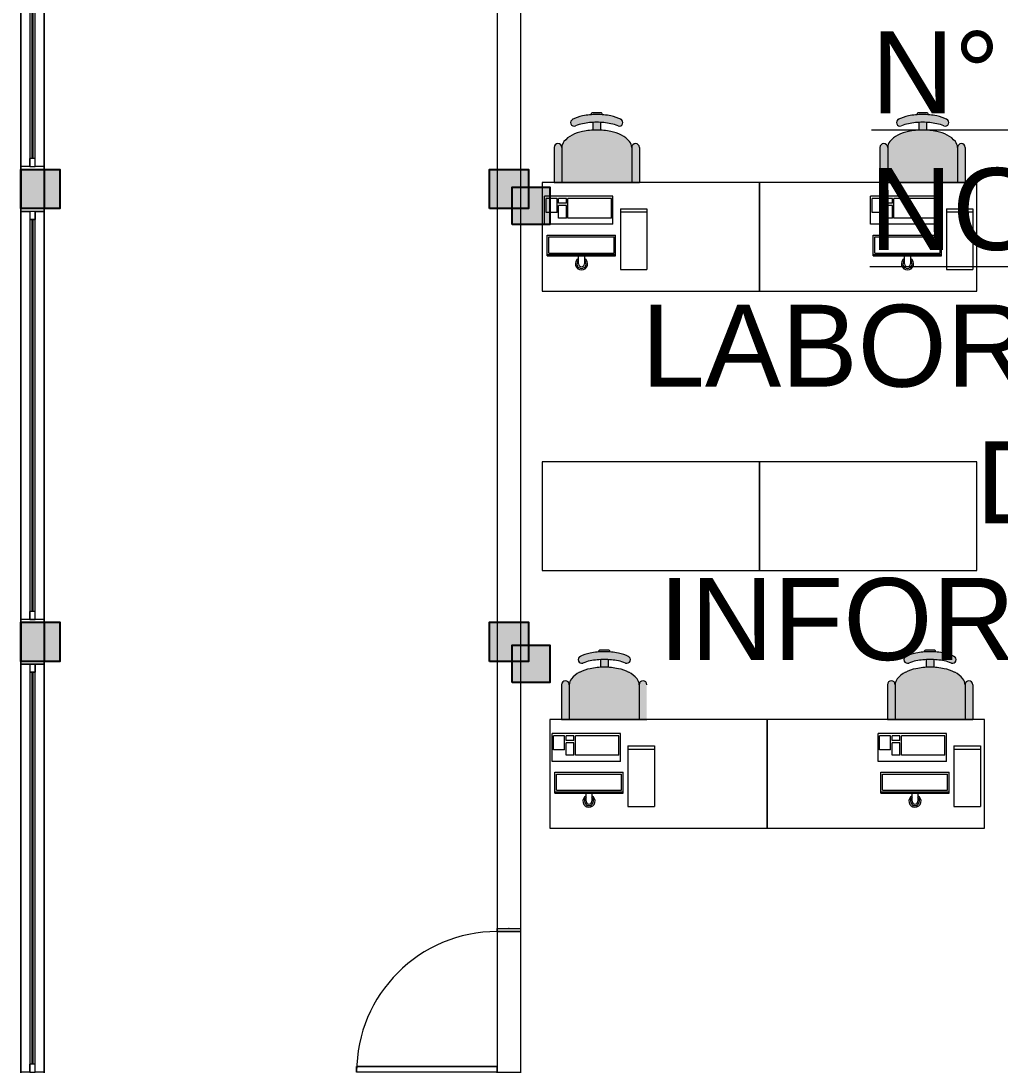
# Model space of a CAD drawing. Header units: metres. Extents: x 512 to 829, y -209 to 245.
# Drawn here: x 688.38 to 694.69, y -136.5 to -129.78 of the extents above; entities that cross this region are included whole.
import ezdxf

# ---------------------------------------------------------------- set-up
doc = ezdxf.new("R2010")
doc.units = ezdxf.units.M
doc.header["$LTSCALE"] = 0.508
doc.set_wipeout_variables(frame=1)
doc.header["$PDSIZE"] = -2
doc.linetypes.add('HIDDEN', pattern=[0.375, 0.25, -0.125])
for name, color, linetype, lineweight in [('AMB-NOVOS', 10, 'Continuous', 15), ('Demolir', 10, 'HIDDEN', 15), ('MOBILIARIO', 252, 'Continuous', 18), ('None', 7, 'Continuous', 5), ('NãoImprimir', 7, 'Continuous', 5), ('Peitoris', 2, 'Continuous', 5), ('Telhado-Princ', 7, 'Continuous', 5)]:
    doc.layers.add(name, color=color, linetype=linetype, lineweight=lineweight)

# ---------------------------------------------------------------- blocks, each defined once
blk = doc.blocks.new('Grupo-4480')
at = {"color": 7, "linetype": 'Continuous', "lineweight": 5}
for points in [[(-1.325, 0.075), (-1.30595, 0.075), (-1.30595, -0.075), (-1.325, -0.075)], [(1.30595, 0.075), (1.325, 0.075), (1.325, -0.075), (1.30595, -0.075)]]:
    blk.add_wipeout(points, dxfattribs=at).dxf.layer = 'None'
at = {"layer": 'None', "color": 7, "linetype": 'Continuous', "lineweight": 5}
for points in [[(-1.325, 0.075), (-1.30595, 0.075), (-1.30595, -0.075), (-1.325, -0.075)], [(1.30595, 0.075), (1.325, 0.075), (1.325, -0.075), (1.30595, -0.075)]]:
    blk.add_lwpolyline(points, close=True, dxfattribs=at)
blk = doc.blocks.new('Grupo-4481')
at = {"layer": 'None', "color": 7}
blk.add_blockref('Grupo-4480', (0, 0), dxfattribs=at)
at = {"layer": 'None', "color": 7, "linetype": 'Continuous', "lineweight": 5}
for p, q in [((-1.325, 0.075), (-1.30595, 0.075)), ((-1.30595, 0.075), (-1.30595, -0.075)), ((1.325, 0.075), (1.30595, 0.075)), ((1.30595, 0.075), (1.30595, -0.075)), ((-1.325, -0.075), (-1.30595, -0.075)), ((1.325, -0.075), (1.30595, -0.075))]:
    blk.add_line(p, q, dxfattribs=at)
blk = doc.blocks.new('Grupo-4482')
at = {"layer": 'None', "color": 7, "linetype": 'Continuous', "lineweight": 5}
for p, q in [((-1.3059, 0.0175), (-1.3059, -0.0175)), ((1.3059, 0.0175), (1.3059, -0.0175))]:
    blk.add_line(p, q, dxfattribs=at)
blk = doc.blocks.new('Grupo-4483')
at = {"color": 7, "linetype": 'Continuous', "lineweight": 5}
for points in [[(-1.3059, 0.0175), (-1.2551, 0.0175), (-1.2551, -0.0175), (-1.3059, -0.0175)], [(1.2551, 0.0175), (1.3059, 0.0175), (1.3059, -0.0175), (1.2551, -0.0175)]]:
    blk.add_wipeout(points, dxfattribs=at).dxf.layer = 'None'
at = {"layer": 'None', "color": 7, "linetype": 'Continuous', "lineweight": 5}
for points in [[(-1.3059, 0.0175), (-1.2551, 0.0175), (-1.2551, -0.0175), (-1.3059, -0.0175)], [(1.2551, 0.0175), (1.3059, 0.0175), (1.3059, -0.0175), (1.2551, -0.0175)]]:
    blk.add_lwpolyline(points, close=True, dxfattribs=at)
blk = doc.blocks.new('Grupo-4484')
at = {"layer": 'None', "color": 7}
blk.add_blockref('Grupo-4482', (0, 0), dxfattribs=at)
at = {"color": 7, "linetype": 'Continuous', "lineweight": 5}
blk.add_wipeout([(-1.2551, 0.0175), (1.2551, 0.0175), (1.2551, -0.0175), (-1.2551, -0.0175)], dxfattribs=at).dxf.layer = 'None'
at = {"layer": 'None', "color": 7, "linetype": 'Continuous', "lineweight": 5}
blk.add_lwpolyline([(-1.2551, 0.0175), (1.2551, 0.0175), (1.2551, -0.0175), (-1.2551, -0.0175)], close=True, dxfattribs=at)
at = {"layer": 'None', "color": 7}
blk.add_blockref('Grupo-4483', (0, 0), dxfattribs=at)
at = {"layer": 'None', "color": 7, "linetype": 'Continuous', "lineweight": 5}
for p, q in [((-1.3059, 0.0175), (-1.2551, 0.0175)), ((-1.2551, 0.0175), (-1.2551, -0.0175)), ((1.3059, 0.0175), (1.2551, 0.0175)), ((1.2551, 0.0175), (1.2551, -0.0175)), ((-1.3059, -0.0175), (-1.2551, -0.0175)), ((1.3059, -0.0175), (1.2551, -0.0175))]:
    blk.add_line(p, q, dxfattribs=at)
blk = doc.blocks.new('Grupo-4485')
at = {"color": 7, "linetype": 'Continuous', "lineweight": 9}
blk.add_wipeout([(-1.25515, 0.000635), (1.25515, 0.000635), (1.25515, -0.000635), (-1.25515, -0.000635)], dxfattribs=at).dxf.layer = 'None'
blk = doc.blocks.new('Grupo-4486')
at = {"layer": 'None', "color": 7}
blk.add_blockref('Grupo-4485', (0, 0), dxfattribs=at)
at = {"layer": 'None', "color": 7, "linetype": 'Continuous', "lineweight": 25}
for p, q in [((-1.25515, 0.000635), (1.25515, 0.000635)), ((-1.25515, -0.000635), (1.25515, -0.000635))]:
    blk.add_line(p, q, dxfattribs=at)
blk = doc.blocks.new('Grupo-4487')
at = {"layer": 'None', "color": 7, "linetype": 'Continuous', "lineweight": 20}
for p, q in [((1.325, 0.075), (-1.325, 0.075)), ((1.325, -0.075), (-1.325, -0.075))]:
    blk.add_line(p, q, dxfattribs=at)
blk = doc.blocks.new('Window (2D)-387')
at = {"color": 7, "linetype": 'Continuous', "lineweight": 5}
blk.add_wipeout([(-1.325, 0.075), (1.325, 0.075), (1.325, -0.075), (-1.325, -0.075)], dxfattribs=at).dxf.layer = 'None'
at = {"layer": 'None', "color": 7}
blk.add_blockref('Grupo-4481', (0, 0), dxfattribs=at)
at = {"layer": 'None', "color": 7, "linetype": 'Continuous', "lineweight": 5}
for p, q in [((-1.325, 0.075), (1.325, 0.075)), ((-1.325, -0.075), (1.325, -0.075))]:
    blk.add_line(p, q, dxfattribs=at)
at = {"layer": 'NãoImprimir', "linetype": 'Continuous'}
for p in [(-1.325, 0), (1.325, 0)]:
    blk.add_point(p, dxfattribs=at)
at = {"layer": 'Peitoris'}
blk.add_blockref('Grupo-4484', (0, 0), dxfattribs=at)
blk.add_blockref('Grupo-4486', (0, 0), dxfattribs=at)
at = {"layer": 'Telhado-Princ'}
blk.add_blockref('Grupo-4487', (0, 0), dxfattribs=at)
blk = doc.blocks.new('Grupo-4488')
at = {"color": 7, "linetype": 'Continuous', "lineweight": 5}
for points in [[(-1.325, 0.075), (-1.30595, 0.075), (-1.30595, -0.075), (-1.325, -0.075)], [(1.30595, 0.075), (1.325, 0.075), (1.325, -0.075), (1.30595, -0.075)]]:
    blk.add_wipeout(points, dxfattribs=at).dxf.layer = 'None'
at = {"layer": 'None', "color": 7, "linetype": 'Continuous', "lineweight": 5}
for points in [[(-1.325, 0.075), (-1.30595, 0.075), (-1.30595, -0.075), (-1.325, -0.075)], [(1.30595, 0.075), (1.325, 0.075), (1.325, -0.075), (1.30595, -0.075)]]:
    blk.add_lwpolyline(points, close=True, dxfattribs=at)
blk = doc.blocks.new('Grupo-4489')
at = {"layer": 'None', "color": 7}
blk.add_blockref('Grupo-4488', (0, 0), dxfattribs=at)
at = {"layer": 'None', "color": 7, "linetype": 'Continuous', "lineweight": 5}
for p, q in [((-1.325, 0.075), (-1.30595, 0.075)), ((-1.30595, 0.075), (-1.30595, -0.075)), ((1.325, 0.075), (1.30595, 0.075)), ((1.30595, 0.075), (1.30595, -0.075)), ((-1.325, -0.075), (-1.30595, -0.075)), ((1.325, -0.075), (1.30595, -0.075))]:
    blk.add_line(p, q, dxfattribs=at)
blk = doc.blocks.new('Grupo-4490')
at = {"layer": 'None', "color": 7, "linetype": 'Continuous', "lineweight": 5}
for p, q in [((-1.3059, 0.0175), (-1.3059, -0.0175)), ((1.3059, 0.0175), (1.3059, -0.0175))]:
    blk.add_line(p, q, dxfattribs=at)
blk = doc.blocks.new('Grupo-4491')
at = {"color": 7, "linetype": 'Continuous', "lineweight": 5}
for points in [[(-1.3059, 0.0175), (-1.2551, 0.0175), (-1.2551, -0.0175), (-1.3059, -0.0175)], [(1.2551, 0.0175), (1.3059, 0.0175), (1.3059, -0.0175), (1.2551, -0.0175)]]:
    blk.add_wipeout(points, dxfattribs=at).dxf.layer = 'None'
at = {"layer": 'None', "color": 7, "linetype": 'Continuous', "lineweight": 5}
for points in [[(-1.3059, 0.0175), (-1.2551, 0.0175), (-1.2551, -0.0175), (-1.3059, -0.0175)], [(1.2551, 0.0175), (1.3059, 0.0175), (1.3059, -0.0175), (1.2551, -0.0175)]]:
    blk.add_lwpolyline(points, close=True, dxfattribs=at)
blk = doc.blocks.new('Grupo-4492')
at = {"layer": 'None', "color": 7}
blk.add_blockref('Grupo-4490', (0, 0), dxfattribs=at)
at = {"color": 7, "linetype": 'Continuous', "lineweight": 5}
blk.add_wipeout([(-1.2551, 0.0175), (1.2551, 0.0175), (1.2551, -0.0175), (-1.2551, -0.0175)], dxfattribs=at).dxf.layer = 'None'
at = {"layer": 'None', "color": 7, "linetype": 'Continuous', "lineweight": 5}
blk.add_lwpolyline([(-1.2551, 0.0175), (1.2551, 0.0175), (1.2551, -0.0175), (-1.2551, -0.0175)], close=True, dxfattribs=at)
at = {"layer": 'None', "color": 7}
blk.add_blockref('Grupo-4491', (0, 0), dxfattribs=at)
at = {"layer": 'None', "color": 7, "linetype": 'Continuous', "lineweight": 5}
for p, q in [((-1.3059, 0.0175), (-1.2551, 0.0175)), ((-1.2551, 0.0175), (-1.2551, -0.0175)), ((1.3059, 0.0175), (1.2551, 0.0175)), ((1.2551, 0.0175), (1.2551, -0.0175)), ((-1.3059, -0.0175), (-1.2551, -0.0175)), ((1.3059, -0.0175), (1.2551, -0.0175))]:
    blk.add_line(p, q, dxfattribs=at)
blk = doc.blocks.new('Grupo-4493')
at = {"color": 7, "linetype": 'Continuous', "lineweight": 9}
blk.add_wipeout([(-1.25515, 0.000635), (1.25515, 0.000635), (1.25515, -0.000635), (-1.25515, -0.000635)], dxfattribs=at).dxf.layer = 'None'
blk = doc.blocks.new('Grupo-4494')
at = {"layer": 'None', "color": 7}
blk.add_blockref('Grupo-4493', (0, 0), dxfattribs=at)
at = {"layer": 'None', "color": 7, "linetype": 'Continuous', "lineweight": 25}
for p, q in [((-1.25515, 0.000635), (1.25515, 0.000635)), ((-1.25515, -0.000635), (1.25515, -0.000635))]:
    blk.add_line(p, q, dxfattribs=at)
blk = doc.blocks.new('Grupo-4495')
at = {"layer": 'None', "color": 7, "linetype": 'Continuous', "lineweight": 20}
for p, q in [((1.325, 0.075), (-1.325, 0.075)), ((1.325, -0.075), (-1.325, -0.075))]:
    blk.add_line(p, q, dxfattribs=at)
blk = doc.blocks.new('Window (2D)-388')
at = {"color": 7, "linetype": 'Continuous', "lineweight": 5}
blk.add_wipeout([(-1.325, 0.075), (1.325, 0.075), (1.325, -0.075), (-1.325, -0.075)], dxfattribs=at).dxf.layer = 'None'
at = {"layer": 'None', "color": 7}
blk.add_blockref('Grupo-4489', (0, 0), dxfattribs=at)
at = {"layer": 'None', "color": 7, "linetype": 'Continuous', "lineweight": 5}
for p, q in [((-1.325, 0.075), (1.325, 0.075)), ((-1.325, -0.075), (1.325, -0.075))]:
    blk.add_line(p, q, dxfattribs=at)
at = {"layer": 'NãoImprimir', "linetype": 'Continuous'}
for p in [(-1.325, 0), (1.325, 0)]:
    blk.add_point(p, dxfattribs=at)
at = {"layer": 'Peitoris'}
blk.add_blockref('Grupo-4492', (0, 0), dxfattribs=at)
blk.add_blockref('Grupo-4494', (0, 0), dxfattribs=at)
at = {"layer": 'Telhado-Princ'}
blk.add_blockref('Grupo-4495', (0, 0), dxfattribs=at)
blk = doc.blocks.new('Grupo-4496')
at = {"color": 7, "linetype": 'Continuous', "lineweight": 5}
for points in [[(-1.325, 0.075), (-1.30595, 0.075), (-1.30595, -0.075), (-1.325, -0.075)], [(1.30595, 0.075), (1.325, 0.075), (1.325, -0.075), (1.30595, -0.075)]]:
    blk.add_wipeout(points, dxfattribs=at).dxf.layer = 'None'
at = {"layer": 'None', "color": 7, "linetype": 'Continuous', "lineweight": 5}
for points in [[(-1.325, 0.075), (-1.30595, 0.075), (-1.30595, -0.075), (-1.325, -0.075)], [(1.30595, 0.075), (1.325, 0.075), (1.325, -0.075), (1.30595, -0.075)]]:
    blk.add_lwpolyline(points, close=True, dxfattribs=at)
blk = doc.blocks.new('Grupo-4497')
at = {"layer": 'None', "color": 7}
blk.add_blockref('Grupo-4496', (0, 0), dxfattribs=at)
at = {"layer": 'None', "color": 7, "linetype": 'Continuous', "lineweight": 5}
for p, q in [((-1.325, 0.075), (-1.30595, 0.075)), ((-1.30595, 0.075), (-1.30595, -0.075)), ((1.325, 0.075), (1.30595, 0.075)), ((1.30595, 0.075), (1.30595, -0.075)), ((-1.325, -0.075), (-1.30595, -0.075)), ((1.325, -0.075), (1.30595, -0.075))]:
    blk.add_line(p, q, dxfattribs=at)
blk = doc.blocks.new('Grupo-4498')
at = {"layer": 'None', "color": 7, "linetype": 'Continuous', "lineweight": 5}
for p, q in [((-1.3059, 0.0175), (-1.3059, -0.0175)), ((1.3059, 0.0175), (1.3059, -0.0175))]:
    blk.add_line(p, q, dxfattribs=at)
blk = doc.blocks.new('Grupo-4499')
at = {"color": 7, "linetype": 'Continuous', "lineweight": 5}
for points in [[(-1.3059, 0.0175), (-1.2551, 0.0175), (-1.2551, -0.0175), (-1.3059, -0.0175)], [(1.2551, 0.0175), (1.3059, 0.0175), (1.3059, -0.0175), (1.2551, -0.0175)]]:
    blk.add_wipeout(points, dxfattribs=at).dxf.layer = 'None'
at = {"layer": 'None', "color": 7, "linetype": 'Continuous', "lineweight": 5}
for points in [[(-1.3059, 0.0175), (-1.2551, 0.0175), (-1.2551, -0.0175), (-1.3059, -0.0175)], [(1.2551, 0.0175), (1.3059, 0.0175), (1.3059, -0.0175), (1.2551, -0.0175)]]:
    blk.add_lwpolyline(points, close=True, dxfattribs=at)
blk = doc.blocks.new('Grupo-4500')
at = {"layer": 'None', "color": 7}
blk.add_blockref('Grupo-4498', (0, 0), dxfattribs=at)
at = {"color": 7, "linetype": 'Continuous', "lineweight": 5}
blk.add_wipeout([(-1.2551, 0.0175), (1.2551, 0.0175), (1.2551, -0.0175), (-1.2551, -0.0175)], dxfattribs=at).dxf.layer = 'None'
at = {"layer": 'None', "color": 7, "linetype": 'Continuous', "lineweight": 5}
blk.add_lwpolyline([(-1.2551, 0.0175), (1.2551, 0.0175), (1.2551, -0.0175), (-1.2551, -0.0175)], close=True, dxfattribs=at)
at = {"layer": 'None', "color": 7}
blk.add_blockref('Grupo-4499', (0, 0), dxfattribs=at)
at = {"layer": 'None', "color": 7, "linetype": 'Continuous', "lineweight": 5}
for p, q in [((-1.3059, 0.0175), (-1.2551, 0.0175)), ((-1.2551, 0.0175), (-1.2551, -0.0175)), ((1.3059, 0.0175), (1.2551, 0.0175)), ((1.2551, 0.0175), (1.2551, -0.0175)), ((-1.3059, -0.0175), (-1.2551, -0.0175)), ((1.3059, -0.0175), (1.2551, -0.0175))]:
    blk.add_line(p, q, dxfattribs=at)
blk = doc.blocks.new('Grupo-4501')
at = {"color": 7, "linetype": 'Continuous', "lineweight": 9}
blk.add_wipeout([(-1.25515, 0.000635), (1.25515, 0.000635), (1.25515, -0.000635), (-1.25515, -0.000635)], dxfattribs=at).dxf.layer = 'None'
blk = doc.blocks.new('Grupo-4502')
at = {"layer": 'None', "color": 7}
blk.add_blockref('Grupo-4501', (0, 0), dxfattribs=at)
at = {"layer": 'None', "color": 7, "linetype": 'Continuous', "lineweight": 25}
for p, q in [((-1.25515, 0.000635), (1.25515, 0.000635)), ((-1.25515, -0.000635), (1.25515, -0.000635))]:
    blk.add_line(p, q, dxfattribs=at)
blk = doc.blocks.new('Grupo-4503')
at = {"layer": 'None', "color": 7, "linetype": 'Continuous', "lineweight": 20}
for p, q in [((1.325, 0.075), (-1.325, 0.075)), ((1.325, -0.075), (-1.325, -0.075))]:
    blk.add_line(p, q, dxfattribs=at)
blk = doc.blocks.new('Window (2D)-389')
at = {"color": 7, "linetype": 'Continuous', "lineweight": 5}
blk.add_wipeout([(-1.325, 0.075), (1.325, 0.075), (1.325, -0.075), (-1.325, -0.075)], dxfattribs=at).dxf.layer = 'None'
at = {"layer": 'None', "color": 7}
blk.add_blockref('Grupo-4497', (0, 0), dxfattribs=at)
at = {"layer": 'None', "color": 7, "linetype": 'Continuous', "lineweight": 5}
for p, q in [((-1.325, 0.075), (1.325, 0.075)), ((-1.325, -0.075), (1.325, -0.075))]:
    blk.add_line(p, q, dxfattribs=at)
at = {"layer": 'NãoImprimir', "linetype": 'Continuous'}
for p in [(-1.325, 0), (1.325, 0)]:
    blk.add_point(p, dxfattribs=at)
at = {"layer": 'Peitoris'}
blk.add_blockref('Grupo-4500', (0, 0), dxfattribs=at)
blk.add_blockref('Grupo-4502', (0, 0), dxfattribs=at)
at = {"layer": 'Telhado-Princ'}
blk.add_blockref('Grupo-4503', (0, 0), dxfattribs=at)
blk = doc.blocks.new('Grupo-4552')
at = {"layer": 'None', "color": 7, "linetype": 'Continuous', "lineweight": 5}
for p, q in [((-0.47, 0.075), (-0.47, -0.075)), ((0.47, 0.075), (0.47, -0.075))]:
    blk.add_line(p, q, dxfattribs=at)
blk = doc.blocks.new('Grupo-4553')
at = {"layer": 'None', "color": 7, "linetype": 'Continuous', "lineweight": 5}
for points in [[(-0.47, 0.075), (-0.45, 0.075), (-0.45, -0.075), (-0.47, -0.075)], [(0.45, 0.075), (0.47, 0.075), (0.47, -0.075), (0.45, -0.075)]]:
    blk.add_lwpolyline(points, close=True, dxfattribs=at)
blk = doc.blocks.new('Grupo-4554')
at = {"layer": 'None', "color": 7, "linetype": 'Continuous', "lineweight": 5}
for p, q in [((-0.47, 0.075), (-0.45, 0.075)), ((-0.45, 0.075), (-0.45, -0.075)), ((0.47, 0.075), (0.45, 0.075)), ((0.45, 0.075), (0.45, -0.075)), ((-0.47, -0.075), (-0.45, -0.075)), ((0.47, -0.075), (0.45, -0.075))]:
    blk.add_line(p, q, dxfattribs=at)
at = {"layer": 'None', "color": 7}
for name in ['Grupo-4552', 'Grupo-4553']:
    blk.add_blockref(name, (0, 0), dxfattribs=at)
blk = doc.blocks.new('Grupo-4555')
at = {"layer": 'None', "color": 7, "linetype": 'Continuous', "lineweight": 5}
blk.add_arc((-0.45, 0.075), 0.9, 0, 90, dxfattribs=at)
blk = doc.blocks.new('Grupo-4556')
at = {"layer": 'None', "color": 7, "linetype": 'Continuous', "lineweight": 5}
blk.add_lwpolyline([(-0.45, 0.075), (-0.45, 0.975), (-0.415, 0.975), (-0.415, 0.075)], close=True, dxfattribs=at)
blk = doc.blocks.new('Grupo-4557')
at = {"layer": 'None', "color": 7, "linetype": 'Continuous', "lineweight": 5}
for p, q in [((-0.45, 0.075), (-0.45, 0.975)), ((-0.45, 0.975), (-0.415, 0.975)), ((-0.415, 0.075), (-0.415, 0.975)), ((-0.45, 0.075), (-0.415, 0.075))]:
    blk.add_line(p, q, dxfattribs=at)
at = {"layer": 'None', "color": 7}
blk.add_blockref('Grupo-4556', (0, 0), dxfattribs=at)
blk = doc.blocks.new('Grupo-4558')
at = {"layer": 'Peitoris', "color": 7}
blk.add_blockref('Grupo-4557', (0, 0), dxfattribs=at)
blk = doc.blocks.new('Grupo-4559')
at = {"layer": 'None', "color": 7, "linetype": 'Continuous', "lineweight": 5}
for p, q in [((0.47, 0.075), (-0.47, 0.075)), ((0.47, -0.075), (-0.47, -0.075))]:
    blk.add_line(p, q, dxfattribs=at)
blk = doc.blocks.new('Door (2D)-159')
at = {"layer": 'NãoImprimir', "color": 7, "linetype": 'Continuous', "lineweight": 5}
for p in [(-0.47, 0), (0.47, 0)]:
    blk.add_point(p, dxfattribs=at)
at = {"layer": 'None', "color": 7}
for name in ['Grupo-4558', 'Grupo-4554']:
    blk.add_blockref(name, (0, 0), dxfattribs=at)
at = {"layer": 'Peitoris', "color": 7}
blk.add_blockref('Grupo-4555', (0, 0), dxfattribs=at)
at = {"layer": 'Telhado-Princ', "color": 7}
blk.add_blockref('Grupo-4559', (0, 0), dxfattribs=at)
blk = doc.blocks.new('Grupo-4859')
at = {"layer": 'None', "linetype": 'Continuous', "lineweight": 0}
for points in [[(-29.0139, -56.9987), (-29.0139, -56.7487), (-28.7639, -56.7487), (-28.7639, -56.9987)], [(-26.0139, -56.9987), (-26.0139, -56.7487), (-25.7639, -56.7487), (-25.7639, -56.9987)], [(-29.0139, -59.8987), (-29.0139, -59.6487), (-28.7639, -59.6487), (-28.7639, -59.8987)], [(-26.0139, -59.8987), (-26.0139, -59.6487), (-25.7639, -59.6487), (-25.7639, -59.8987)]]:
    blk.add_hatch(color=255, dxfattribs=at).paths.add_polyline_path(points)
at = {"layer": 'None', "color": 7, "linetype": 'Continuous', "lineweight": 25}
for points in [[(-29.0139, -56.9987), (-29.0139, -56.7487), (-28.7639, -56.7487), (-28.7639, -56.9987)], [(-26.0139, -56.9987), (-26.0139, -56.7487), (-25.7639, -56.7487), (-25.7639, -56.9987)], [(-29.0139, -59.8987), (-29.0139, -59.6487), (-28.7639, -59.6487), (-28.7639, -59.8987)], [(-26.0139, -59.8987), (-26.0139, -59.6487), (-25.7639, -59.6487), (-25.7639, -59.8987)]]:
    blk.add_lwpolyline(points, close=True, dxfattribs=at)
blk = doc.blocks.new('monitor')
at = {"layer": 'MOBILIARIO'}
for p, q in [((-0.0198, 0.1342), (-0.0198, 0.1859)), ((0.0185, 0.1859), (0.0185, 0.1342)), ((0.2202, 0.1342), (-0.2202, 0.1342)), ((-0.2202, 0.1342), (-0.2202, 0)), ((0.2202, 0.1256), (-0.2202, 0.1256)), ((0.2089, 0.116), (-0.2101, 0.116)), ((-0.2101, 0.116), (-0.2101, 0.0121)), ((0.2089, 0.116), (0.2089, 0.0121)), ((0.2202, 0.1342), (0.2202, 0)), ((0.2202, 0), (-0.2202, 0)), ((0.2089, 0.0121), (-0.2101, 0.0121))]:
    blk.add_line(p, q, dxfattribs=at)
for radius, start, end in [(0.0392, 299.31433, 240.68567), (0.0292, 311.09871, 228.90129), (0.0192, 0, 180)]:
    blk.add_arc((-0.0007, 0.1859), radius, start, end, dxfattribs=at)
blk = doc.blocks.new('computador')
at = {"layer": 'MOBILIARIO'}
for p, q in [((0, -0.39), (0, 0)), ((0.17, 0), (0, 0)), ((0.17, -0.39), (0.17, 0)), ((0.2187, -0.2908), (0.2187, -0.4708)), ((0.2187, -0.2908), (0.6587, -0.2908)), ((0.2287, -0.3308), (0.2287, -0.4558)), ((0.2287, -0.3308), (0.5087, -0.3308)), ((0.5087, -0.3308), (0.5087, -0.4558)), ((0.5187, -0.3308), (0.5187, -0.4108)), ((0.5187, -0.3308), (0.5687, -0.3308)), ((0.5687, -0.3308), (0.5687, -0.4108)), ((0.6587, -0.2908), (0.6587, -0.4708)), ((0.17, -0.37), (0, -0.37)), ((0.17, -0.39), (0, -0.39)), ((0.5787, -0.3658), (0.5787, -0.4558)), ((0.5787, -0.3658), (0.6487, -0.3658)), ((0.6487, -0.3658), (0.6487, -0.4558)), ((0.2287, -0.4558), (0.5087, -0.4558)), ((0.5187, -0.4108), (0.5687, -0.4108)), ((0.5187, -0.4258), (0.5187, -0.4558)), ((0.5187, -0.4258), (0.5687, -0.4258)), ((0.5187, -0.4558), (0.5687, -0.4558)), ((0.5687, -0.4258), (0.5687, -0.4558)), ((0.5787, -0.4558), (0.6487, -0.4558)), ((0.2187, -0.4708), (0.6587, -0.4708))]:
    blk.add_line(p, q, dxfattribs=at)
blk.add_blockref('monitor', (0.4217, -0.2212), dxfattribs=at)

msp = doc.modelspace()

# ---------------------------------------------------------------- hatches: boundary and pattern name
at = {"layer": 'Demolir', "linetype": 'Continuous', "lineweight": 0, "true_color": 0x7aafdf}
h = msp.add_hatch(color=143, dxfattribs=at)
h.dxf.hatch_style = 1
h.paths.add_polyline_path([(692.3124, -130.5926, 0.174705), (692.2987, -130.5545, 0.104203), (692.2465, -130.5131, 0.064948), (692.1784, -130.4895, 0.051099), (692.0874, -130.4801, 0.051099), (691.9964, -130.4895, 0.064948), (691.9283, -130.5131, 0.104203), (691.8761, -130.5545, 0.174705), (691.8624, -130.5926), (691.8624, -130.8176), (692.3124, -130.8176)])
h.paths.add_polyline_path([(692.3624, -130.5926, 1), (692.3124, -130.5926), (692.3124, -130.8176), (692.3624, -130.8176)])
h.paths.add_polyline_path([(691.8624, -130.5926, 1), (691.8124, -130.5926), (691.8124, -130.8176), (691.8624, -130.8176)])
h.paths.add_polyline_path([(692.1784, -130.3895, 0.051099), (692.0874, -130.3801, 0.051099), (691.9964, -130.3895, 0.062667), (691.9306, -130.412, 0.930498), (691.9504, -130.4532, -0.043138), (691.9964, -130.4395, -0.051099), (692.0874, -130.4301, -0.051099), (692.1784, -130.4395, -0.043138), (692.2244, -130.4532, 0.930498), (692.2442, -130.412, 0.062667)])
h.paths.add_polyline_path([(692.1124, -130.4308, 0.013937), (692.0874, -130.4301, 0.013937), (692.0624, -130.4308), (692.0624, -130.4808, -0.013937), (692.0874, -130.4801, -0.013937), (692.1124, -130.4808)])
h.paths.add_polyline_path([(692.1174, -130.3701), (692.0574, -130.3701, 0.414214), (692.0524, -130.3751), (692.0524, -130.3815, -0.019523), (692.0874, -130.3801, -0.019523), (692.1224, -130.3815), (692.1224, -130.3751, 0.414214)])
h = msp.add_hatch(color=143, dxfattribs=at)
h.dxf.hatch_style = 1
h.paths.add_polyline_path([(694.4125, -130.5926, 0.174705), (694.3987, -130.5545, 0.104203), (694.3466, -130.5131, 0.064948), (694.2785, -130.4895, 0.051099), (694.1875, -130.4801, 0.051099), (694.0965, -130.4895, 0.064948), (694.0284, -130.5131, 0.104203), (693.9762, -130.5545, 0.174705), (693.9625, -130.5926), (693.9625, -130.8176), (694.4125, -130.8176)])
h.paths.add_polyline_path([(694.4625, -130.5926, 1), (694.4125, -130.5926), (694.4125, -130.8176), (694.4625, -130.8176)])
h.paths.add_polyline_path([(693.9625, -130.5926, 1), (693.9125, -130.5926), (693.9125, -130.8176), (693.9625, -130.8176)])
h.paths.add_polyline_path([(694.2785, -130.3895, 0.051099), (694.1875, -130.3801, 0.051099), (694.0965, -130.3895, 0.062667), (694.0306, -130.412, 0.930498), (694.0505, -130.4532, -0.043138), (694.0965, -130.4395, -0.051099), (694.1875, -130.4301, -0.051099), (694.2785, -130.4395, -0.043138), (694.3244, -130.4532, 0.930498), (694.3443, -130.412, 0.062667)])
h.paths.add_polyline_path([(694.2125, -130.4308, 0.013937), (694.1875, -130.4301, 0.013937), (694.1625, -130.4308), (694.1625, -130.4808, -0.013937), (694.1875, -130.4801, -0.013937), (694.2125, -130.4808)])
h.paths.add_polyline_path([(694.2175, -130.3701), (694.1575, -130.3701, 0.414214), (694.1525, -130.3751), (694.1525, -130.3815, -0.019523), (694.1875, -130.3801, -0.019523), (694.2225, -130.3815), (694.2225, -130.3751, 0.414214)])
h = msp.add_hatch(color=143, dxfattribs=at)
h.dxf.hatch_style = 1
h.paths.add_polyline_path([(692.3606, -134.0524, 0.174705), (692.3469, -134.0142, 0.104203), (692.2947, -133.9728, 0.064948), (692.2266, -133.9492, 0.051099), (692.1356, -133.9399, 0.051099), (692.0446, -133.9492, 0.064948), (691.9765, -133.9728, 0.104203), (691.9244, -134.0142, 0.174705), (691.9106, -134.0524), (691.9106, -134.2774), (692.3606, -134.2774)])
h.paths.add_polyline_path([(692.4106, -134.0524, 1), (692.3606, -134.0524), (692.3606, -134.2774), (692.4106, -134.2774)])
h.paths.add_polyline_path([(691.9106, -134.0524, 1), (691.8606, -134.0524), (691.8606, -134.2774), (691.9106, -134.2774)])
h.paths.add_polyline_path([(692.2266, -133.8492, 0.051099), (692.1356, -133.8399, 0.051099), (692.0446, -133.8492, 0.062667), (691.9788, -133.8717, 0.930498), (691.9987, -133.9129, -0.043138), (692.0446, -133.8992, -0.051099), (692.1356, -133.8899, -0.051099), (692.2266, -133.8992, -0.043138), (692.2726, -133.9129, 0.930498), (692.2925, -133.8717, 0.062667)])
h.paths.add_polyline_path([(692.1606, -133.8906, 0.013937), (692.1356, -133.8899, 0.013937), (692.1106, -133.8906), (692.1106, -133.9406, -0.013937), (692.1356, -133.9399, -0.013937), (692.1606, -133.9406)])
h.paths.add_polyline_path([(692.1656, -133.8299), (692.1056, -133.8299, 0.414214), (692.1006, -133.8349), (692.1006, -133.8412, -0.019523), (692.1356, -133.8399, -0.019523), (692.1706, -133.8412), (692.1706, -133.8349, 0.414214)])
h = msp.add_hatch(color=143, dxfattribs=at)
h.dxf.hatch_style = 1
h.paths.add_polyline_path([(694.4607, -134.0524, 0.174705), (694.447, -134.0142, 0.104203), (694.3948, -133.9728, 0.064948), (694.3267, -133.9492, 0.051099), (694.2357, -133.9399, 0.051099), (694.1447, -133.9492, 0.064948), (694.0766, -133.9728, 0.104203), (694.0244, -134.0142, 0.174705), (694.0107, -134.0524), (694.0107, -134.2774), (694.4607, -134.2774)])
h.paths.add_polyline_path([(694.5107, -134.0524, 1), (694.4607, -134.0524), (694.4607, -134.2774), (694.5107, -134.2774)])
h.paths.add_polyline_path([(694.0107, -134.0524, 1), (693.9607, -134.0524), (693.9607, -134.2774), (694.0107, -134.2774)])
h.paths.add_polyline_path([(694.3267, -133.8492, 0.051099), (694.2357, -133.8399, 0.051099), (694.1447, -133.8492, 0.062667), (694.0789, -133.8717, 0.930498), (694.0987, -133.9129, -0.043138), (694.1447, -133.8992, -0.051099), (694.2357, -133.8899, -0.051099), (694.3267, -133.8992, -0.043138), (694.3727, -133.9129, 0.930498), (694.3925, -133.8717, 0.062667)])
h.paths.add_polyline_path([(694.2607, -133.8906, 0.013937), (694.2357, -133.8899, 0.013937), (694.2107, -133.8906), (694.2107, -133.9406, -0.013937), (694.2357, -133.9399, -0.013937), (694.2607, -133.9406)])
h.paths.add_polyline_path([(694.2657, -133.8299), (694.2057, -133.8299, 0.414214), (694.2007, -133.8349), (694.2007, -133.8412, -0.019523), (694.2357, -133.8399, -0.019523), (694.2707, -133.8412), (694.2707, -133.8349, 0.414214)])
at = {"layer": 'None', "linetype": 'Continuous', "lineweight": 0}
for points in [[(691.544, -131.0882), (691.544, -130.8471), (691.7852, -130.8471), (691.7852, -131.0882)], [(691.544, -134.0382), (691.544, -133.7971), (691.7852, -133.7971), (691.7852, -134.0382)]]:
    msp.add_hatch(color=255, dxfattribs=at).paths.add_polyline_path(points)

# ---------------------------------------------------------------- linework, layer by layer
at = {"layer": 'MOBILIARIO', "linetype": 'Continuous', "lineweight": 0}
for p, q in [((692.0535, -130.3815), (692.0535, -130.3751)), ((692.1185, -130.3701), (692.0585, -130.3701)), ((692.1235, -130.3815), (692.1235, -130.3751)), ((694.1525, -130.3815), (694.1525, -130.3751)), ((694.2175, -130.3701), (694.1575, -130.3701)), ((694.2225, -130.3815), (694.2225, -130.3751)), ((692.0635, -130.4308), (692.0635, -130.4808)), ((692.1135, -130.4308), (692.1135, -130.4808)), ((694.1625, -130.4308), (694.1625, -130.4808)), ((694.2125, -130.4308), (694.2125, -130.4808)), ((691.8135, -130.5926), (691.8135, -130.8176)), ((691.8635, -130.5926), (691.8635, -130.8176)), ((692.3135, -130.5926), (692.3135, -130.8176)), ((692.3635, -130.5926), (692.3635, -130.8176)), ((693.9125, -130.5926), (693.9125, -130.8176)), ((693.9625, -130.5926), (693.9625, -130.8176)), ((694.4125, -130.5926), (694.4125, -130.8176)), ((694.4625, -130.5926), (694.4625, -130.8176)), ((692.3615, -130.8176), (691.8115, -130.8176)), ((691.8135, -130.8176), (692.3635, -130.8176)), ((693.9125, -130.8176), (694.4625, -130.8176)), ((692.1017, -133.8412), (692.1017, -133.8349)), ((692.1667, -133.8299), (692.1067, -133.8299)), ((692.1717, -133.8412), (692.1717, -133.8349)), ((694.2007, -133.8412), (694.2007, -133.8349)), ((694.2657, -133.8299), (694.2057, -133.8299)), ((694.2707, -133.8412), (694.2707, -133.8349)), ((692.1117, -133.8906), (692.1117, -133.9406)), ((692.1617, -133.8906), (692.1617, -133.9406)), ((694.2107, -133.8906), (694.2107, -133.9406)), ((694.2607, -133.8906), (694.2607, -133.9406)), ((691.8617, -134.0524), (691.8617, -134.2774)), ((691.9117, -134.0524), (691.9117, -134.2774)), ((692.3617, -134.0524), (692.3617, -134.2774)), ((693.9607, -134.0524), (693.9607, -134.2774)), ((694.0107, -134.0524), (694.0107, -134.2774)), ((694.4607, -134.0524), (694.4607, -134.2774)), ((694.5107, -134.0524), (694.5107, -134.2774)), ((692.4097, -134.2774), (691.8597, -134.2774)), ((691.8617, -134.2774), (692.4117, -134.2774)), ((693.9607, -134.2774), (694.5107, -134.2774))]:
    msp.add_line(p, q, dxfattribs=at)
for points in [[(693.137, -130.8176), (691.737, -130.8176), (691.737, -131.5176), (693.137, -131.5176)], [(694.537, -130.8176), (693.137, -130.8176), (693.137, -131.5176), (694.537, -131.5176)], [(693.137, -132.6176), (691.737, -132.6176), (691.737, -133.3176), (693.137, -133.3176)], [(694.537, -132.6176), (693.137, -132.6176), (693.137, -133.3176), (694.537, -133.3176)], [(693.1852, -134.2774), (691.7852, -134.2774), (691.7852, -134.9774), (693.1852, -134.9774)], [(694.5852, -134.2774), (693.1852, -134.2774), (693.1852, -134.9774), (694.5852, -134.9774)]]:
    msp.add_lwpolyline(points, close=True, dxfattribs=at)
for centre, radius, start, end in [((692.054, -130.6623), 0.2786, 101.70092, 116.56505), ((692.0885, -130.8288), 0.4487, 90, 101.70092), ((692.0585, -130.3751), 0.005, 90, 180), ((692.0885, -130.8288), 0.4487, 78.29908, 90), ((692.1185, -130.3751), 0.005, 0, 90), ((692.123, -130.6623), 0.2786, 63.43495, 78.29908), ((694.153, -130.6623), 0.2786, 101.70092, 116.56505), ((694.1875, -130.8288), 0.4487, 90, 101.70092), ((694.1575, -130.3751), 0.005, 90, 180), ((694.1875, -130.8288), 0.4487, 78.29908, 90), ((694.2175, -130.3751), 0.005, 0, 90), ((694.2219, -130.6623), 0.2786, 63.43495, 78.29908), ((691.943, -130.4319), 0.0229, 111.5813, 291.5813), ((692.054, -130.7123), 0.2786, 101.70092, 111.5813), ((692.0885, -130.8788), 0.4487, 90, 101.70092), ((692.0885, -130.8788), 0.4487, 78.29908, 90), ((692.123, -130.7123), 0.2786, 68.4187, 78.29908), ((692.2339, -130.4319), 0.0229, 248.4187, 68.4187), ((694.042, -130.4319), 0.0229, 111.5813, 291.5813), ((694.153, -130.7123), 0.2786, 101.70092, 111.5813), ((694.1875, -130.8788), 0.4487, 90, 101.70092), ((694.1875, -130.8788), 0.4487, 78.29908, 90), ((694.2219, -130.7123), 0.2786, 68.4187, 78.29908), ((694.3329, -130.4319), 0.0229, 248.4187, 68.4187), ((692.0016, -130.6576), 0.1616, 116.56505, 140.36073), ((692.054, -130.7623), 0.2786, 101.70092, 116.56505), ((692.0885, -130.9288), 0.4487, 90, 101.70092), ((692.0885, -130.9288), 0.4487, 78.29908, 90), ((692.123, -130.7623), 0.2786, 63.43495, 78.29908), ((692.1753, -130.6576), 0.1616, 39.63927, 63.43495), ((694.1006, -130.6576), 0.1616, 116.56505, 140.36073), ((694.153, -130.7623), 0.2786, 101.70092, 116.56505), ((694.1875, -130.9288), 0.4487, 90, 101.70092), ((694.1875, -130.9288), 0.4487, 78.29908, 90), ((694.2219, -130.7623), 0.2786, 63.43495, 78.29908), ((694.2743, -130.6576), 0.1616, 39.63927, 63.43495), ((691.8385, -130.5926), 0.025, 0, 180), ((691.9232, -130.5926), 0.0597, 140.36073, 180), ((692.2537, -130.5926), 0.0597, 0, 39.63927), ((692.3385, -130.5926), 0.025, 0, 180), ((693.9375, -130.5926), 0.025, 0, 180), ((694.0222, -130.5926), 0.0597, 140.36073, 180), ((694.3527, -130.5926), 0.0597, 0, 39.63927), ((694.4375, -130.5926), 0.025, 0, 180), ((692.1067, -133.8349), 0.005, 90, 180), ((692.1667, -133.8349), 0.005, 0, 90), ((694.2057, -133.8349), 0.005, 90, 180), ((694.2657, -133.8349), 0.005, 0, 90), ((691.9913, -133.8916), 0.0229, 111.5813, 291.5813), ((692.1022, -134.122), 0.2786, 101.70092, 116.56505), ((692.1022, -134.172), 0.2786, 101.70092, 111.5813), ((692.1367, -134.2886), 0.4487, 90, 101.70092), ((692.1367, -134.3386), 0.4487, 90, 101.70092), ((692.1367, -134.2886), 0.4487, 78.29908, 90), ((692.1367, -134.3386), 0.4487, 78.29908, 90), ((692.1712, -134.122), 0.2786, 63.43495, 78.29908), ((692.1712, -134.172), 0.2786, 68.4187, 78.29908), ((692.2821, -133.8916), 0.0229, 248.4187, 68.4187), ((694.0903, -133.8916), 0.0229, 111.5813, 291.5813), ((694.2012, -134.122), 0.2786, 101.70092, 116.56505), ((694.2012, -134.172), 0.2786, 101.70092, 111.5813), ((694.2357, -134.2886), 0.4487, 90, 101.70092), ((694.2357, -134.3386), 0.4487, 90, 101.70092), ((694.2357, -134.2886), 0.4487, 78.29908, 90), ((694.2357, -134.3386), 0.4487, 78.29908, 90), ((694.2702, -134.122), 0.2786, 63.43495, 78.29908), ((694.2702, -134.172), 0.2786, 68.4187, 78.29908), ((694.3811, -133.8916), 0.0229, 248.4187, 68.4187), ((692.1022, -134.222), 0.2786, 101.70092, 116.56505), ((692.1367, -134.3886), 0.4487, 90, 101.70092), ((692.1367, -134.3886), 0.4487, 78.29908, 90), ((692.1712, -134.222), 0.2786, 63.43495, 78.29908), ((694.2012, -134.222), 0.2786, 101.70092, 116.56505), ((694.2357, -134.3886), 0.4487, 90, 101.70092), ((694.2357, -134.3886), 0.4487, 78.29908, 90), ((694.2702, -134.222), 0.2786, 63.43495, 78.29908), ((691.8867, -134.0524), 0.025, 0, 180), ((691.9714, -134.0524), 0.0597, 140.36073, 180), ((692.0499, -134.1173), 0.1616, 116.56505, 140.36073), ((692.2235, -134.1173), 0.1616, 39.63927, 63.43495), ((692.302, -134.0524), 0.0597, 0, 39.63927), ((692.3867, -134.0524), 0.025, 0, 180), ((693.9857, -134.0524), 0.025, 0, 180), ((694.0704, -134.0524), 0.0597, 140.36073, 180), ((694.1488, -134.1173), 0.1616, 116.56505, 140.36073), ((694.3225, -134.1173), 0.1616, 39.63927, 63.43495), ((694.401, -134.0524), 0.0597, 0, 39.63927), ((694.4857, -134.0524), 0.025, 0, 180)]:
    msp.add_arc(centre, radius, start, end, dxfattribs=at)
at = {"layer": 'None', "color": 7, "linetype": 'Continuous', "lineweight": 18}
for p, q in [((691.4469, -126.0964), (691.4469, -135.6222)), ((691.5978, -128.0176), (691.5978, -135.6222))]:
    msp.add_line(p, q, dxfattribs=at)
at = {"layer": 'None', "color": 7, "linetype": 'Continuous', "lineweight": 25}
for p, q in [((688.3789, -130.7335), (688.3789, -130.985)), ((688.5298, -130.7335), (688.5298, -130.985)), ((688.3789, -133.6506), (688.3789, -133.9021)), ((688.5298, -133.6506), (688.5298, -133.9021))]:
    msp.add_line(p, q, dxfattribs=at)
for points in [[(691.544, -131.0882), (691.544, -130.8471), (691.7852, -130.8471), (691.7852, -131.0882)], [(691.544, -134.0382), (691.544, -133.7971), (691.7852, -133.7971), (691.7852, -134.0382)]]:
    msp.add_lwpolyline(points, close=True, dxfattribs=at)

# ---------------------------------------------------------------- block references
at = {"layer": 'Demolir', "linetype": 'Continuous', "lineweight": 0, "rotation": 180}
for p in [(692.4112, -131.3774), (694.5112, -131.3774), (692.4594, -134.8371), (694.5594, -134.8371)]:
    msp.add_blockref('computador', p, dxfattribs=at)
at = {"layer": 'None', "color": 7, "xscale": 1.005894640890275, "yscale": 1.005894640890275, "zscale": 1.005894640890275, "rotation": 90}
msp.add_blockref('Door (2D)-159', (691.5223, -136.095), dxfattribs=at)

# ---------------------------------------------------------------- texts
at = {"layer": 'AMB-NOVOS', "linetype": 'Continuous', "lineweight": 0, "insert": (693.106, -129.8443), "char_height": 0.528095, "attachment_point": 1}
msp.add_mtext_dynamic_manual_height_columns('\\pi0.75136;{\\fArial|b0|i0|c0|p34;\\LN°:\\l 211\\P\\pi0.74109;\\LNOME: \\P\\pi-0.73116;\\lLABORATÓRIO \\P\\pi1.4257;DE \\P\\pi-0.61733;INFORMÁTICA}', width=3.779715, gutter_width=1.5088, heights=[0], dxfattribs=at)

# ---------------------------------------------------------------- next in the draw order: block references
at = {"layer": 'None', "color": 7, "xscale": -1.005894640890275, "yscale": 1.005894640890275, "zscale": 1.005894640890275, "rotation": 270}
for name, p in [('Window (2D)-389', (688.4543, -129.4007)), ('Window (2D)-388', (688.4543, -132.3178)), ('Window (2D)-387', (688.4543, -135.2349))]:
    msp.add_blockref(name, p, dxfattribs=at)

# ---------------------------------------------------------------- next in the draw order: block references
at = {"layer": 'None', "color": 7, "xscale": 1.005894640890275, "yscale": 1.005894640890275, "zscale": 1.005894640890275}
msp.add_blockref('Grupo-4859', (717.5638, -73.6503), dxfattribs=at)

doc.saveas('drawing.dxf')
